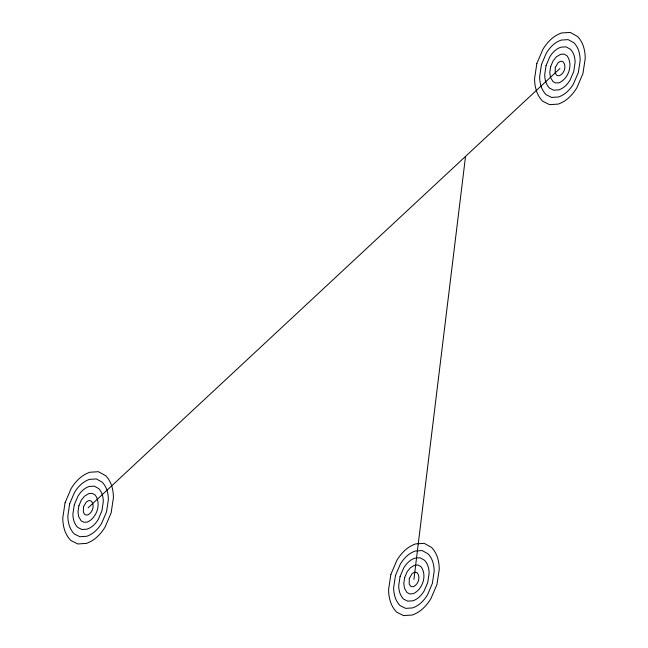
<?xml version="1.0" encoding="UTF-8"?>
<svg xmlns="http://www.w3.org/2000/svg" width="648" height="648" viewBox="0 0 648 648"><rect width="100%" height="100%" fill="white"/><g stroke="black" fill="none" stroke-linecap="round" stroke-linejoin="round"><path stroke-width="0.97" d="M413.91 579.474L465.539 156.387M88.104 507.821L559.896 68.526M65.067 502.759L62.807 517.679A47.126 42.46 -4.1 0 0 64.508 529.789A31.946 28.787 -4.1 0 0 70.762 540.456L77.776 543.956L86.5 543.38A30.091 27.111 -4.1 0 0 97.095 536.949A47.126 42.46 -4.1 0 0 105.106 526.978L111.14 512.892L113.392 497.964A47.126 42.46 -4.1 0 0 111.691 485.862A30.091 27.111 -4.1 0 0 105.802 475.81L98.423 471.695L89.708 472.27A30.091 27.111 -4.1 0 0 79.113 478.694A47.126 42.46 -4.1 0 0 71.094 488.665L65.067 502.759M69.668 503.771L67.87 515.711A37.697 33.971 -4.1 0 0 69.231 525.398A25.556 23.028 -4.1 0 0 74.228 533.936L79.842 536.73L86.816 536.269A24.073 21.692 -4.1 0 0 95.297 531.125A37.697 33.971 -4.1 0 0 101.704 523.147L106.531 511.88L108.338 499.94A37.697 33.971 -4.1 0 0 106.977 490.253A24.073 21.692 -4.1 0 0 102.263 482.209L96.358 478.921L89.383 479.382A24.073 21.692 -4.1 0 0 80.911 484.518A37.697 33.971 -4.1 0 0 74.496 492.496L69.668 503.771M74.277 504.784L72.924 513.734A28.277 25.475 -4.1 0 0 73.945 521A19.173 17.269 -4.1 0 0 77.695 527.407L81.907 529.497L87.14 529.157A18.055 16.265 -4.1 0 0 93.498 525.301A28.277 25.475 -4.1 0 0 98.302 519.315L101.922 510.859L103.275 501.908A28.277 25.475 -4.1 0 0 102.254 494.643A18.055 16.265 -4.1 0 0 98.723 488.616L94.292 486.146L89.068 486.486A18.055 16.265 -4.1 0 0 82.709 490.342A28.277 25.475 -4.1 0 0 77.898 496.328L74.277 504.784M78.886 505.796L77.987 511.766L78.667 516.61L81.17 520.879L83.973 522.272L87.456 522.045C96.933 517.671 101.55 503.65 95.183 495.015L92.235 493.371L88.744 493.598L84.507 496.174L81.3 500.159L78.886 505.796M83.495 506.809L83.381 512.22L84.637 514.35L86.038 515.047L87.78 514.933C92.518 512.746 94.827 505.74 91.643 501.422L90.169 500.596L88.42 500.71L86.306 501.998L83.495 506.809M390.874 574.403L388.614 589.324A47.126 42.46 -4.1 0 0 390.323 601.433A31.946 28.787 -4.1 0 0 396.576 612.109L403.591 615.6L412.306 615.025A30.091 27.111 -4.1 0 0 422.901 608.602A47.126 42.46 -4.1 0 0 430.912 598.63L436.946 584.537L439.206 569.616A47.126 42.46 -4.1 0 0 437.497 557.507A30.091 27.111 -4.1 0 0 431.609 547.455L424.229 543.34L415.514 543.915A30.091 27.111 -4.1 0 0 404.919 550.338A47.126 42.46 -4.1 0 0 396.908 560.309L390.874 574.403M395.483 575.416L393.676 587.355A37.697 33.971 -4.1 0 0 395.037 597.043A25.556 23.028 -4.1 0 0 400.043 605.58L405.648 608.375L412.622 607.913A24.073 21.692 -4.1 0 0 421.103 602.778A37.697 33.971 -4.1 0 0 427.51 594.799L432.338 583.524L434.144 571.585A37.697 33.971 -4.1 0 0 432.783 561.897A24.073 21.692 -4.1 0 0 428.069 553.862L422.172 550.565L415.198 551.027A24.073 21.692 -4.1 0 0 406.717 556.17A37.697 33.971 -4.1 0 0 400.31 564.149L395.483 575.416M400.083 576.428L398.731 585.387A28.277 25.475 -4.1 0 0 399.759 592.653A19.173 17.269 -4.1 0 0 403.51 599.052L407.714 601.15L412.946 600.801A18.055 16.265 -4.1 0 0 419.305 596.946A28.277 25.475 -4.1 0 0 424.116 590.968L427.737 582.512L429.089 573.561A28.277 25.475 -4.1 0 0 428.061 566.295A18.055 16.265 -4.1 0 0 424.529 560.261L420.106 557.79L414.874 558.139A18.055 16.265 -4.1 0 0 408.515 561.994A28.277 25.475 -4.1 0 0 403.704 567.98L400.083 576.428M404.692 577.441L403.793 583.411L404.474 588.254L406.976 592.523L409.779 593.924L413.27 593.69C422.747 589.324 427.356 575.294 420.989 566.668L418.041 565.015L414.55 565.25L410.314 567.818L407.106 571.811L404.692 577.441M409.301 578.462L409.196 583.864L410.443 585.995L411.845 586.699L413.586 586.586C418.325 584.399 420.633 577.384 417.45 573.067L415.976 572.249L414.234 572.362L412.112 573.642L409.301 578.462M536.86 63.463L534.608 78.384A47.126 42.46 -4.1 0 0 536.309 90.493A31.946 28.787 -4.1 0 0 542.562 101.169L549.577 104.66L558.293 104.085A30.091 27.111 -4.1 0 0 568.887 97.662A47.126 42.46 -4.1 0 0 576.906 87.691L582.933 73.597L585.193 58.676A47.126 42.46 -4.1 0 0 583.492 46.567A30.091 27.111 -4.1 0 0 577.603 36.515L570.224 32.4L561.5 32.975A30.091 27.111 -4.1 0 0 550.905 39.398A47.126 42.46 -4.1 0 0 542.894 49.37L536.86 63.463M541.469 64.476L539.663 76.415A37.697 33.971 -4.1 0 0 541.023 86.103A25.556 23.028 -4.1 0 0 546.029 94.64L551.642 97.435L558.616 96.973A24.073 21.692 -4.1 0 0 567.089 91.83A37.697 33.971 -4.1 0 0 573.504 83.851L578.332 72.584L580.13 60.645A37.697 33.971 -4.1 0 0 578.769 50.957A24.073 21.692 -4.1 0 0 574.063 42.914L568.158 39.625L561.184 40.087A24.073 21.692 -4.1 0 0 552.704 45.222A37.697 33.971 -4.1 0 0 546.296 53.201L541.469 64.476M546.078 65.489L544.725 74.439A28.277 25.475 -4.1 0 0 545.746 81.705A19.173 17.269 -4.1 0 0 549.496 88.112L553.708 90.21L558.932 89.861A18.055 16.265 -4.1 0 0 565.291 86.006A28.277 25.475 -4.1 0 0 570.102 80.02L573.723 71.572L575.076 62.613A28.277 25.475 -4.1 0 0 574.055 55.347A18.055 16.265 -4.1 0 0 570.515 49.321L566.093 46.85L560.86 47.199A18.055 16.265 -4.1 0 0 554.502 51.054A28.277 25.475 -4.1 0 0 549.698 57.032L546.078 65.489M550.687 66.501L549.779 72.471L550.46 77.315L552.963 81.583L555.765 82.985L559.256 82.75C568.733 78.376 573.35 64.355 566.976 55.72L564.027 54.076L560.544 54.311L556.3 56.878L553.1 60.863L550.687 66.501M555.287 67.513L555.182 72.924L556.43 75.055L557.831 75.751L559.58 75.638C564.319 73.451 566.619 66.444 563.436 62.127L561.962 61.301L560.22 61.414L558.098 62.702L555.287 67.513"/></g></svg>
